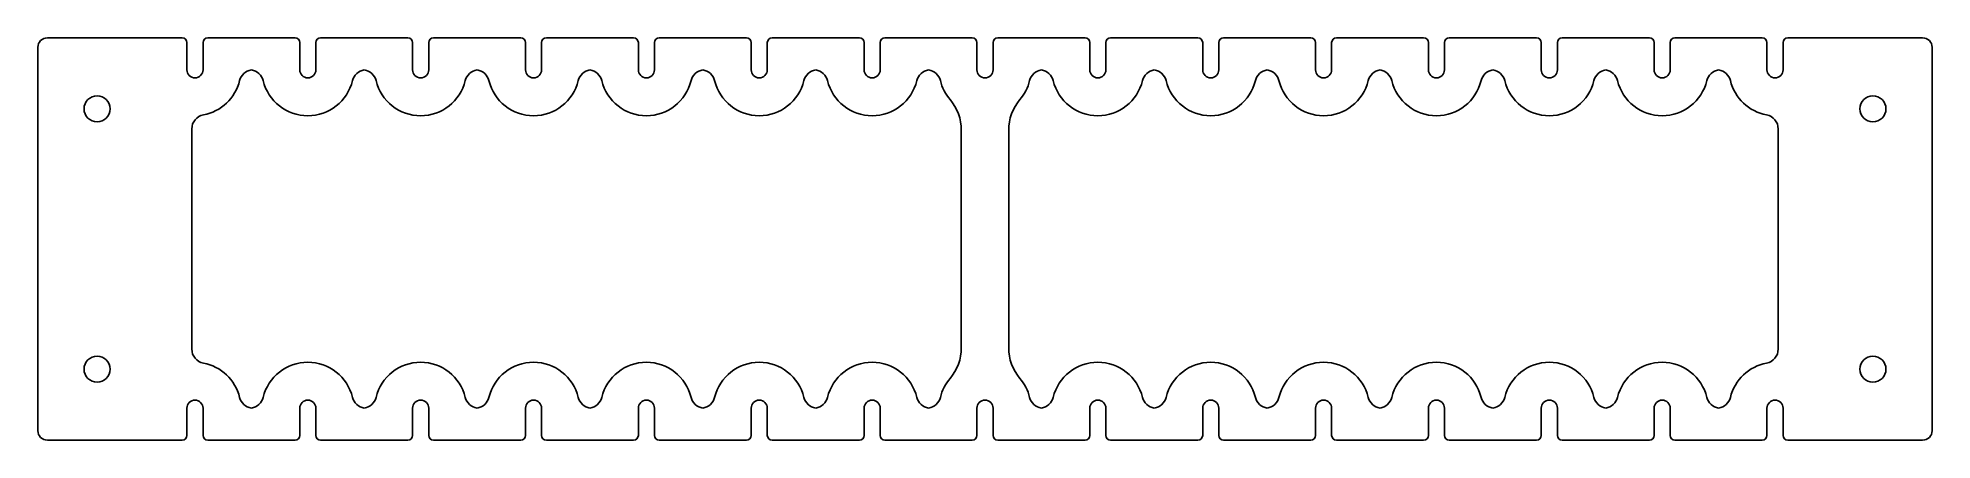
# Model space of a CAD drawing. Header units: millimetres. Extents: x -200 to 200, y -43 to 43.
import ezdxf

# ---------------------------------------------------------------- set-up
doc = ezdxf.new("R2010")
doc.units = ezdxf.units.MM

msp = doc.modelspace()

# ---------------------------------------------------------------- linework, layer by layer
at = {"color": 7, "linetype": 'Continuous', "lineweight": 25}
for p, q in [((-200, 40.5), (-200, -40.5)), ((-169.53, 42.5), (-198, 42.5)), ((-168.53, 41.5), (-168.53, 35.75)), ((-165.13, 35.75), (-165.13, 41.5)), ((-145.7, 42.5), (-164.13, 42.5)), ((-144.7, 41.5), (-144.7, 35.75)), ((-141.3, 35.75), (-141.3, 41.5)), ((-121.87, 42.5), (-140.3, 42.5)), ((-120.87, 41.5), (-120.87, 35.75)), ((-117.47, 35.75), (-117.47, 41.5)), ((-98.03, 42.5), (-116.47, 42.5)), ((-97.03, 41.5), (-97.03, 35.75)), ((-93.63, 35.75), (-93.63, 41.5)), ((-74.2, 42.5), (-92.63, 42.5)), ((-73.2, 41.5), (-73.2, 35.75)), ((-69.8, 35.75), (-69.8, 41.5)), ((-50.37, 42.5), (-68.8, 42.5)), ((-49.37, 41.5), (-49.37, 35.75)), ((-45.97, 35.75), (-45.97, 41.5)), ((-26.53, 42.5), (-44.97, 42.5)), ((-25.53, 41.5), (-25.53, 35.75)), ((-22.13, 35.75), (-22.13, 41.5)), ((-2.7, 42.5), (-21.13, 42.5)), ((-1.7, 41.5), (-1.7, 35.75)), ((1.7, 35.75), (1.7, 41.5)), ((21.13, 42.5), (2.7, 42.5)), ((22.13, 41.5), (22.13, 35.75)), ((25.53, 35.75), (25.53, 41.5)), ((44.97, 42.5), (26.53, 42.5)), ((45.97, 41.5), (45.97, 35.75)), ((49.37, 35.75), (49.37, 41.5)), ((68.8, 42.5), (50.37, 42.5)), ((69.8, 41.5), (69.8, 35.75)), ((73.2, 35.75), (73.2, 41.5)), ((92.63, 42.5), (74.2, 42.5)), ((93.63, 41.5), (93.63, 35.75)), ((97.03, 35.75), (97.03, 41.5)), ((116.47, 42.5), (98.03, 42.5)), ((117.47, 41.5), (117.47, 35.75)), ((120.87, 35.75), (120.87, 41.5)), ((140.3, 42.5), (121.87, 42.5)), ((141.3, 41.5), (141.3, 35.75)), ((144.7, 35.75), (144.7, 41.5)), ((164.13, 42.5), (145.7, 42.5)), ((165.13, 41.5), (165.13, 35.75)), ((168.53, 35.75), (168.53, 41.5)), ((198, 42.5), (169.53, 42.5)), ((200, -40.5), (200, 40.5)), ((-167.5, 23.27), (-167.5, -23.27)), ((-5, 22.98), (-5, -22.98)), ((5, 22.98), (5, -22.98)), ((167.5, 23.27), (167.5, -23.27)), ((-168.53, -35.75), (-168.53, -41.5)), ((-165.13, -41.5), (-165.13, -35.75)), ((-144.7, -35.75), (-144.7, -41.5)), ((-141.3, -41.5), (-141.3, -35.75)), ((-120.87, -35.75), (-120.87, -41.5)), ((-117.47, -41.5), (-117.47, -35.75)), ((-97.03, -35.75), (-97.03, -41.5)), ((-93.63, -41.5), (-93.63, -35.75)), ((-73.2, -35.75), (-73.2, -41.5)), ((-69.8, -41.5), (-69.8, -35.75)), ((-49.37, -35.75), (-49.37, -41.5)), ((-45.97, -41.5), (-45.97, -35.75)), ((-25.53, -35.75), (-25.53, -41.5)), ((-22.13, -41.5), (-22.13, -35.75)), ((-1.7, -35.75), (-1.7, -41.5)), ((1.7, -41.5), (1.7, -35.75)), ((22.13, -35.75), (22.13, -41.5)), ((25.53, -41.5), (25.53, -35.75)), ((45.97, -35.75), (45.97, -41.5)), ((49.37, -41.5), (49.37, -35.75)), ((69.8, -35.75), (69.8, -41.5)), ((73.2, -41.5), (73.2, -35.75)), ((93.63, -35.75), (93.63, -41.5)), ((97.03, -41.5), (97.03, -35.75)), ((117.47, -35.75), (117.47, -41.5)), ((120.87, -41.5), (120.87, -35.75)), ((141.3, -35.75), (141.3, -41.5)), ((144.7, -41.5), (144.7, -35.75)), ((165.13, -35.75), (165.13, -41.5)), ((168.53, -41.5), (168.53, -35.75)), ((-198, -42.5), (-169.53, -42.5)), ((-164.13, -42.5), (-145.7, -42.5)), ((-140.3, -42.5), (-121.87, -42.5)), ((-116.47, -42.5), (-98.03, -42.5)), ((-92.63, -42.5), (-74.2, -42.5)), ((-68.8, -42.5), (-50.37, -42.5)), ((-44.97, -42.5), (-26.53, -42.5)), ((-21.13, -42.5), (-2.7, -42.5)), ((2.7, -42.5), (21.13, -42.5)), ((26.53, -42.5), (44.97, -42.5)), ((50.37, -42.5), (68.8, -42.5)), ((74.2, -42.5), (92.63, -42.5)), ((98.03, -42.5), (116.47, -42.5)), ((121.87, -42.5), (140.3, -42.5)), ((145.7, -42.5), (164.13, -42.5)), ((169.53, -42.5), (198, -42.5))]:
    msp.add_line(p, q, dxfattribs=at)
for centre in [(-187.5, 27.5), (187.5, 27.5), (-187.5, -27.5), (187.5, -27.5)]:
    msp.add_circle(centre, 2.75, dxfattribs=at)
for centre, radius, start, end in [((-198, 40.5), 2, 90, 180), ((-169.53, 41.5), 1, 0, 90), ((-164.13, 41.5), 1, 90, 180), ((-145.7, 41.5), 1, 0, 90), ((-140.3, 41.5), 1, 90, 180), ((-121.87, 41.5), 1, 0, 90), ((-116.47, 41.5), 1, 90, 180), ((-98.03, 41.5), 1, 0, 90), ((-92.63, 41.5), 1, 90, 180), ((-74.2, 41.5), 1, 0, 90), ((-68.8, 41.5), 1, 90, 180), ((-50.37, 41.5), 1, 0, 90), ((-44.97, 41.5), 1, 90, 180), ((-26.53, 41.5), 1, 0, 90), ((-21.13, 41.5), 1, 90, 180), ((-2.7, 41.5), 1, 0, 90), ((2.7, 41.5), 1, 90, 180), ((21.13, 41.5), 1, 0, 90), ((26.53, 41.5), 1, 90, 180), ((44.97, 41.5), 1, 0, 90), ((50.37, 41.5), 1, 90, 180), ((68.8, 41.5), 1, 0, 90), ((74.2, 41.5), 1, 90, 180), ((92.63, 41.5), 1, 0, 90), ((98.03, 41.5), 1, 90, 180), ((116.47, 41.5), 1, 0, 90), ((121.87, 41.5), 1, 90, 180), ((140.3, 41.5), 1, 0, 90), ((145.7, 41.5), 1, 90, 180), ((164.13, 41.5), 1, 0, 90), ((169.53, 41.5), 1, 90, 180), ((198, 40.5), 2, 0, 90), ((-166.83, 35.75), 1.7, 180, 0), ((-166.83, 35.75), 9.7, 280.5869, 346.3364), ((-154.49, 32.75), 3, 98.1234, 166.3364), ((-155.34, 32.75), 3, 13.6636, 81.8766), ((-143, 35.75), 9.7, 193.6636, 346.3364), ((-143, 35.75), 1.7, 180, 0), ((-130.66, 32.75), 3, 98.1234, 166.3364), ((-131.51, 32.75), 3, 13.6636, 81.8766), ((-119.17, 35.75), 9.7, 193.6636, 346.3364), ((-119.17, 35.75), 1.7, 180, 0), ((-106.83, 32.75), 3, 98.1234, 166.3364), ((-107.67, 32.75), 3, 13.6636, 81.8766), ((-95.33, 35.75), 9.7, 193.6636, 346.3364), ((-95.33, 35.75), 1.7, 180, 0), ((-82.99, 32.75), 3, 98.1234, 166.3364), ((-83.84, 32.75), 3, 13.6636, 81.8766), ((-71.5, 35.75), 9.7, 193.6636, 346.3364), ((-71.5, 35.75), 1.7, 180, 0), ((-59.16, 32.75), 3, 98.1234, 166.3364), ((-60.01, 32.75), 3, 13.6636, 81.8766), ((-47.67, 35.75), 9.7, 193.6636, 346.3364), ((-47.67, 35.75), 1.7, 180, 0), ((-35.33, 32.75), 3, 98.1234, 166.3364), ((-36.17, 32.75), 3, 13.6636, 81.8766), ((-23.83, 35.75), 9.7, 193.6636, 346.3364), ((-23.83, 35.75), 1.7, 180, 0), ((-11.49, 32.75), 3, 98.1234, 166.3364), ((-12.34, 32.75), 3, 13.6636, 81.8766), ((0, 35.75), 9.7, 193.6636, 220.4103), ((0, 35.75), 1.7, 180, 0), ((0, 35.75), 9.7, 319.5897, 346.3364), ((12.34, 32.75), 3, 98.1234, 166.3364), ((11.49, 32.75), 3, 13.6636, 81.8766), ((23.83, 35.75), 9.7, 193.6636, 346.3364), ((23.83, 35.75), 1.7, 180, 0), ((36.17, 32.75), 3, 98.1234, 166.3364), ((35.33, 32.75), 3, 13.6636, 81.8766), ((47.67, 35.75), 9.7, 193.6636, 346.3364), ((47.67, 35.75), 1.7, 180, 0), ((60.01, 32.75), 3, 98.1234, 166.3364), ((59.16, 32.75), 3, 13.6636, 81.8766), ((71.5, 35.75), 9.7, 193.6636, 346.3364), ((71.5, 35.75), 1.7, 180, 0), ((83.84, 32.75), 3, 98.1234, 166.3364), ((82.99, 32.75), 3, 13.6636, 81.8766), ((95.33, 35.75), 9.7, 193.6636, 346.3364), ((95.33, 35.75), 1.7, 180, 0), ((107.67, 32.75), 3, 98.1234, 166.3364), ((106.83, 32.75), 3, 13.6636, 81.8766), ((119.17, 35.75), 9.7, 193.6636, 346.3364), ((119.17, 35.75), 1.7, 180, 0), ((131.51, 32.75), 3, 98.1234, 166.3364), ((130.66, 32.75), 3, 13.6636, 81.8766), ((143, 35.75), 9.7, 193.6636, 346.3364), ((143, 35.75), 1.7, 180, 0), ((155.34, 32.75), 3, 98.1234, 166.3364), ((154.49, 32.75), 3, 13.6636, 81.8766), ((166.83, 35.75), 9.7, 193.6636, 259.4131), ((166.83, 35.75), 1.7, 180, 360), ((-15, 22.98), 10, 0, 40.4103), ((15, 22.98), 10, 139.5897, 180), ((-164.5, 23.27), 3, 100.5869, 180), ((164.5, 23.27), 3, 0, 79.4131), ((-164.5, -23.27), 3, 180, 259.4131), ((-15, -22.98), 10, 319.5897, 0), ((15, -22.98), 10, 180, 220.4103), ((164.5, -23.27), 3, 280.5869, 0), ((-166.83, -35.75), 9.7, 13.6636, 79.4131), ((-143, -35.75), 9.7, 13.6636, 166.3364), ((-119.17, -35.75), 9.7, 13.6636, 166.3364), ((-95.33, -35.75), 9.7, 13.6636, 166.3364), ((-71.5, -35.75), 9.7, 13.6636, 166.3364), ((-47.67, -35.75), 9.7, 13.6636, 166.3364), ((-23.83, -35.75), 9.7, 13.6636, 166.3364), ((23.83, -35.75), 9.7, 13.6636, 166.3364), ((47.67, -35.75), 9.7, 13.6636, 166.3364), ((71.5, -35.75), 9.7, 13.6636, 166.3364), ((95.33, -35.75), 9.7, 13.6636, 166.3364), ((119.17, -35.75), 9.7, 13.6636, 166.3364), ((143, -35.75), 9.7, 13.6636, 166.3364), ((166.83, -35.75), 9.7, 100.5869, 166.3364), ((0, -35.75), 9.7, 139.5897, 166.3364), ((0, -35.75), 9.7, 13.6636, 40.4103), ((-166.83, -35.75), 1.7, 360, 180), ((-154.49, -32.75), 3, 193.6636, 261.8766), ((-155.34, -32.75), 3, 278.1234, 346.3364), ((-143, -35.75), 1.7, 0, 180), ((-130.66, -32.75), 3, 193.6636, 261.8766), ((-131.51, -32.75), 3, 278.1234, 346.3364), ((-119.17, -35.75), 1.7, 0, 180), ((-106.83, -32.75), 3, 193.6636, 261.8766), ((-107.67, -32.75), 3, 278.1234, 346.3364), ((-95.33, -35.75), 1.7, 0, 180), ((-82.99, -32.75), 3, 193.6636, 261.8766), ((-83.84, -32.75), 3, 278.1234, 346.3364), ((-71.5, -35.75), 1.7, 0, 180), ((-59.16, -32.75), 3, 193.6636, 261.8766), ((-60.01, -32.75), 3, 278.1234, 346.3364), ((-47.67, -35.75), 1.7, 0, 180), ((-35.33, -32.75), 3, 193.6636, 261.8766), ((-36.17, -32.75), 3, 278.1234, 346.3364), ((-23.83, -35.75), 1.7, 0, 180), ((-11.49, -32.75), 3, 193.6636, 261.8766), ((-12.34, -32.75), 3, 278.1234, 346.3364), ((0, -35.75), 1.7, 0, 180), ((12.34, -32.75), 3, 193.6636, 261.8766), ((11.49, -32.75), 3, 278.1234, 346.3364), ((23.83, -35.75), 1.7, 0, 180), ((36.17, -32.75), 3, 193.6636, 261.8766), ((35.33, -32.75), 3, 278.1234, 346.3364), ((47.67, -35.75), 1.7, 0, 180), ((60.01, -32.75), 3, 193.6636, 261.8766), ((59.16, -32.75), 3, 278.1234, 346.3364), ((71.5, -35.75), 1.7, 0, 180), ((83.84, -32.75), 3, 193.6636, 261.8766), ((82.99, -32.75), 3, 278.1234, 346.3364), ((95.33, -35.75), 1.7, 0, 180), ((107.67, -32.75), 3, 193.6636, 261.8766), ((106.83, -32.75), 3, 278.1234, 346.3364), ((119.17, -35.75), 1.7, 0, 180), ((131.51, -32.75), 3, 193.6636, 261.8766), ((130.66, -32.75), 3, 278.1234, 346.3364), ((143, -35.75), 1.7, 0, 180), ((155.34, -32.75), 3, 193.6636, 261.8766), ((154.49, -32.75), 3, 278.1234, 346.3364), ((166.83, -35.75), 1.7, 0, 180), ((-198, -40.5), 2, 180, 270), ((-169.53, -41.5), 1, 270, 0), ((-164.13, -41.5), 1, 180, 270), ((-145.7, -41.5), 1, 270, 0), ((-140.3, -41.5), 1, 180, 270), ((-121.87, -41.5), 1, 270, 0), ((-116.47, -41.5), 1, 180, 270), ((-98.03, -41.5), 1, 270, 0), ((-92.63, -41.5), 1, 180, 270), ((-74.2, -41.5), 1, 270, 0), ((-68.8, -41.5), 1, 180, 270), ((-50.37, -41.5), 1, 270, 0), ((-44.97, -41.5), 1, 180, 270), ((-26.53, -41.5), 1, 270, 0), ((-21.13, -41.5), 1, 180, 270), ((-2.7, -41.5), 1, 270, 0), ((2.7, -41.5), 1, 180, 270), ((21.13, -41.5), 1, 270, 0), ((26.53, -41.5), 1, 180, 270), ((44.97, -41.5), 1, 270, 0), ((50.37, -41.5), 1, 180, 270), ((68.8, -41.5), 1, 270, 0), ((74.2, -41.5), 1, 180, 270), ((92.63, -41.5), 1, 270, 0), ((98.03, -41.5), 1, 180, 270), ((116.47, -41.5), 1, 270, 0), ((121.87, -41.5), 1, 180, 270), ((140.3, -41.5), 1, 270, 0), ((145.7, -41.5), 1, 180, 270), ((164.13, -41.5), 1, 270, 0), ((169.53, -41.5), 1, 180, 270), ((198, -40.5), 2, 270, 0)]:
    msp.add_arc(centre, radius, start, end, dxfattribs=at)

doc.saveas('drawing.dxf')
